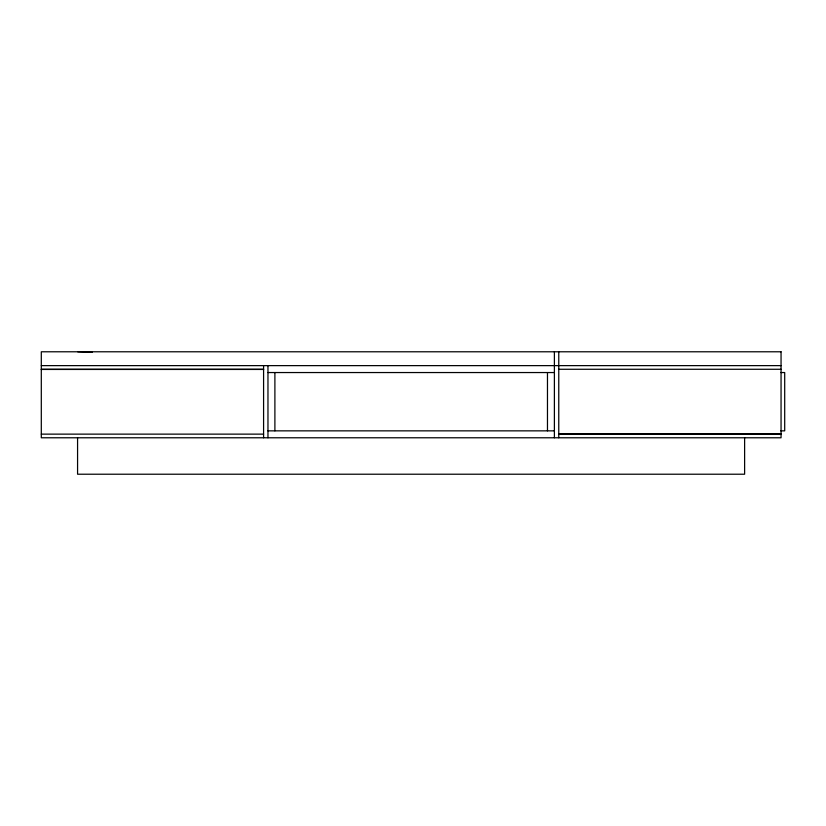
<?xml version="1.0" encoding="UTF-8"?>
<svg xmlns="http://www.w3.org/2000/svg" width="826" height="826" viewBox="0 0 826 826"><rect width="100%" height="100%" fill="white"/><g stroke="black" fill="none" stroke-linecap="round" stroke-linejoin="round"><path stroke-width="1.24" d="M41.3 365.629L781.055 365.629M41.3 369.274L263.587 369.274M558.768 369.274L781.055 369.274M41.3 369.449L263.587 369.449M267.965 372.547L554.391 372.547M780.849 372.547L784.7 372.547L784.7 430.852L780.849 430.852M267.965 430.852L554.391 430.852M558.768 433.949L781.055 433.949M41.3 434.135L263.587 434.135M558.768 434.135L781.055 434.135M77.737 351.783L92.182 352.31M744.618 437.78L744.618 474.217L77.572 474.217L77.572 437.78M558.768 351.783L558.768 437.78M554.391 351.783L554.391 437.78M547.473 372.547L547.473 430.852M274.893 372.547L274.893 430.852M267.965 365.629L267.965 437.78M263.587 365.629L263.587 437.78M781.055 351.783L41.3 351.783L41.3 437.78L781.055 437.78L781.055 351.783"/></g></svg>
